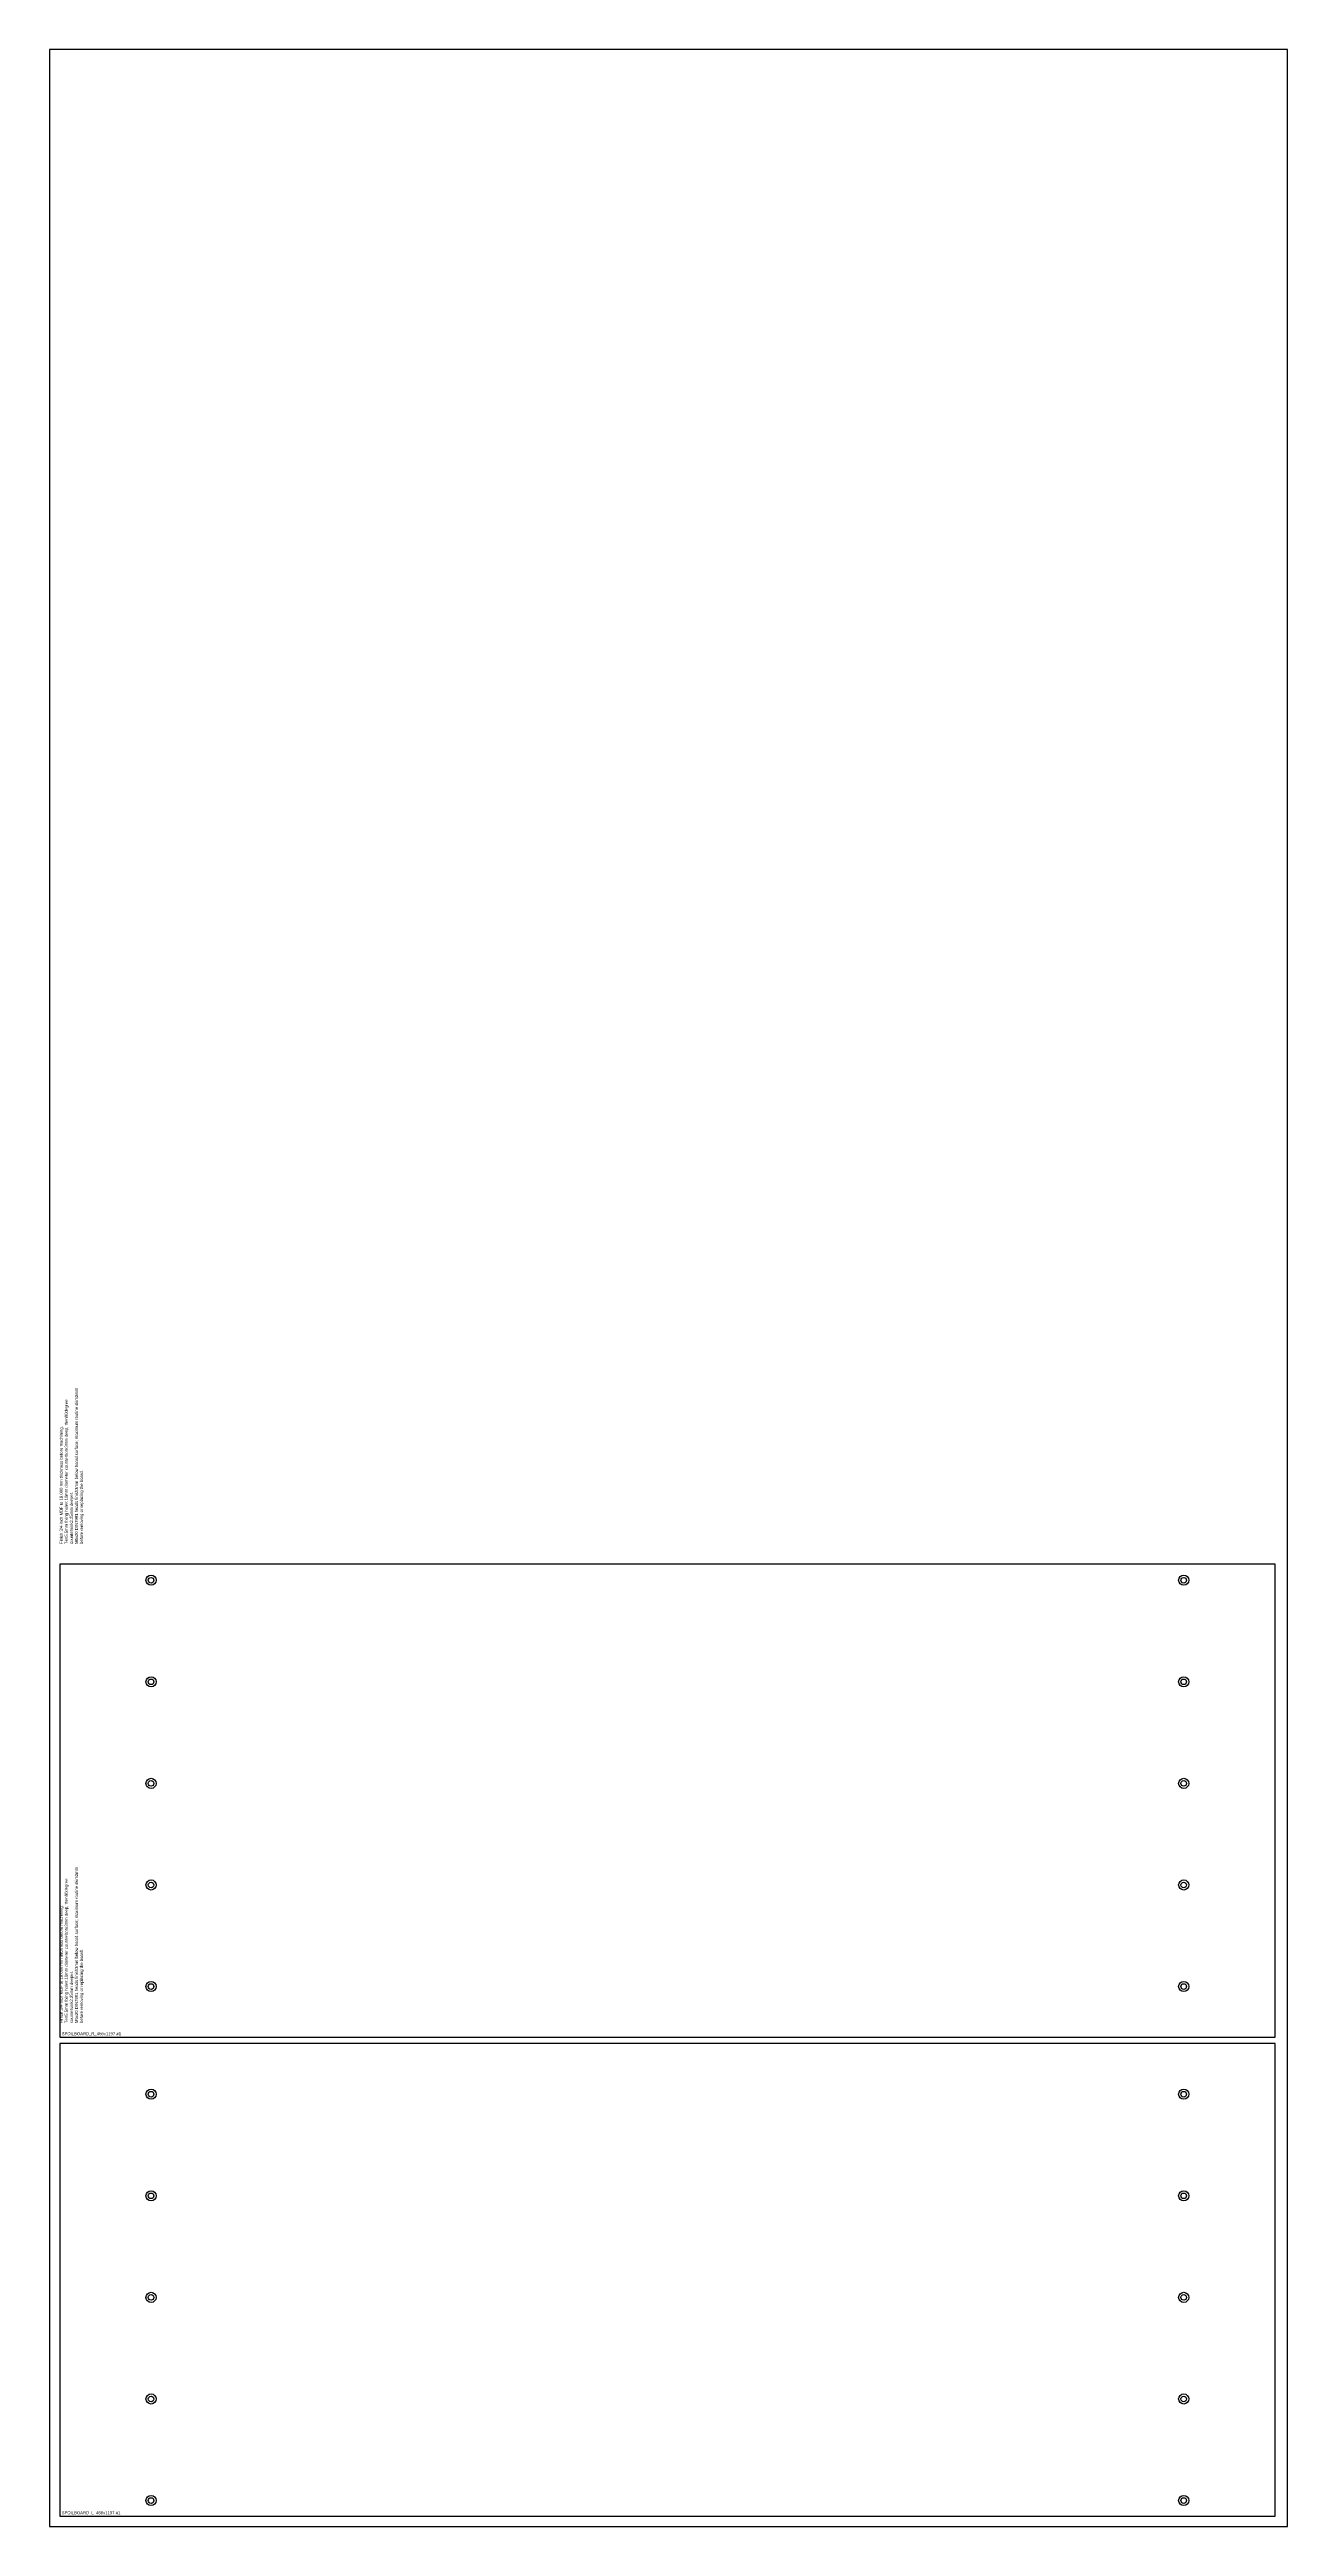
# Model space of a CAD drawing. Header units: millimetres. Extents: x 0 to 1219, y 0 to 2438.
import ezdxf

# ---------------------------------------------------------------- set-up
doc = ezdxf.new("R2010")
doc.units = ezdxf.units.MM
for name, color, linetype in [('CUT_HOLES', 7, 'Continuous'), ('CUT_OUTER', 7, 'Continuous'), ('MACHINING_NOTES', 7, 'Continuous'), ('MILL_TOP_POCKET_DEPTH_3_PLUS_CSK', 7, 'Continuous'), ('PART_MARK_NO_CUT', 7, 'Continuous'), ('STOCK_NO_CUT', 7, 'Continuous')]:
    doc.layers.add(name, color=color, linetype=linetype)

msp = doc.modelspace()

# ---------------------------------------------------------------- linework, layer by layer
at = {"layer": 'CUT_HOLES'}
for centre in [(100, 931.5), (1117, 931.5), (100, 831.5), (1117, 831.5), (100, 731.5), (1117, 731.5), (100, 631.5), (1117, 631.5), (100, 531.5), (1117, 531.5), (100, 425.5), (1117, 425.5), (100, 325.5), (1117, 325.5), (100, 225.5), (1117, 225.5), (100, 125.5), (1117, 125.5), (100, 25.5), (1117, 25.5)]:
    msp.add_circle(centre, 2.75, dxfattribs=at)
at = {"layer": 'CUT_OUTER'}
for points in [[(1207, 481.6), (1207, 947.2), (10, 947.2), (10, 481.6)], [(1207, 10), (1207, 475.6), (10, 475.6), (10, 10)]]:
    msp.add_lwpolyline(points, close=True, dxfattribs=at)
at = {"layer": 'MILL_TOP_POCKET_DEPTH_3_PLUS_CSK'}
for centre in [(100, 931.5), (1117, 931.5), (100, 831.5), (1117, 831.5), (100, 731.5), (1117, 731.5), (100, 631.5), (1117, 631.5), (100, 531.5), (1117, 531.5), (100, 425.5), (1117, 425.5), (100, 325.5), (1117, 325.5), (100, 225.5), (1117, 225.5), (100, 125.5), (1117, 125.5), (100, 25.5), (1117, 25.5)]:
    msp.add_circle(centre, 5, dxfattribs=at)
at = {"layer": 'STOCK_NO_CUT'}
msp.add_lwpolyline([(0, 0), (1219.2, 0), (1219.2, 2438.4), (0, 2438.4)], close=True, dxfattribs=at)

# ---------------------------------------------------------------- texts
at = {"layer": 'MACHINING_NOTES', "char_height": 3, "width": 150, "attachment_point": 1, "rotation": 90}
for insert in [(10, 967.2), (10, 495.6)]:
    msp.add_mtext('Finish 3/4-inch MDF to 19.000 mm thickness before machining.\\PTen5.5mm fixing holes:10mm diameter counterbore3mm deep, then90degree countersink2.25mm deeper.\\PM5x20 DIN7991 heads finish3mm below board surface; maximum routine skim2mm before removing or replacing the board.', dxfattribs=dict(at, insert=insert))
at = {"layer": 'PART_MARK_NO_CUT'}
for s, p in [('SPOILBOARD_R_466x1197 #1', (12, 483.6)), ('SPOILBOARD_L_466x1197 #1', (12, 12))]:
    msp.add_text(s, height=3, dxfattribs=at).set_placement(p)

doc.saveas('drawing.dxf')
